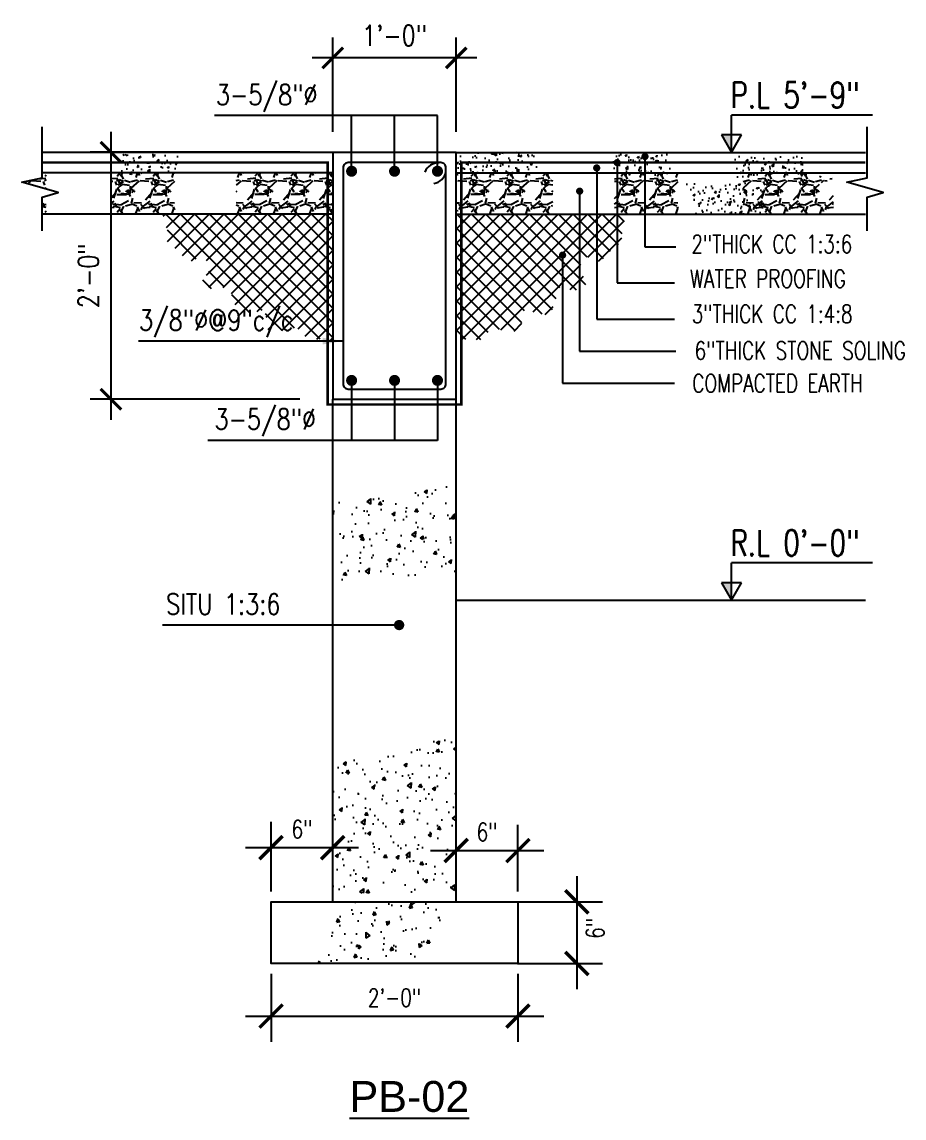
# Model space of a CAD drawing. Header units: inches. Extents: x 58342 to 61343, y 11242 to 14225.
# Drawn here: x 59290.2 to 59376, y 13309.7 to 13416.2 of the extents above; entities that cross this region are included whole.
import ezdxf

# ---------------------------------------------------------------- set-up
doc = ezdxf.new("R2010")
doc.units = ezdxf.units.IN
doc.header["$MEASUREMENT"] = 0
doc.header["$PDMODE"] = 3
doc.linetypes.add('HIDDEN2', pattern=[0.1875, 0.125, -0.0625])
for name, color, linetype in [('A-TEXT-P', 242, 'Continuous'), ('BOTT. BAR', 5, 'Continuous'), ('CC LINES', 2, 'Continuous'), ('DIM', 2, 'Continuous'), ('DOT', 2, 'Continuous'), ('HATCH', 253, 'Continuous'), ('L', 2, 'Continuous'), ('P-BEAM', 3, 'Continuous'), ('S-RBAR-GNRL', 6, 'Continuous'), ('SEC', 3, 'Continuous'), ('Steel', 4, 'Continuous'), ('TEXT2', 3, 'Continuous'), ('WALL', 3, 'Continuous')]:
    doc.layers.add(name, color=color, linetype=linetype)
doc.styles.add('1-2', font='simplex.shx', dxfattribs={"width": 0.75, "height": 1.75})
doc.styles.add('1-8', font='simplex.shx', dxfattribs={"width": 0.75, "height": 7})
doc.styles.add('16 scale', font='arial.ttf')
doc.styles.add('DIM 1_2 (A)', font='simplex.shx', dxfattribs={"width": 0.8})
doc.styles.add('DIM 3_8 (A)', font='simplex.shx', dxfattribs={"width": 0.8})
doc.dimstyles.new('1-2', dxfattribs={"dimtxt": 1.75, "dimasz": 2.25, "dimexe": 2.5, "dimexo": 1, "dimgap": 0.75, "dimtad": 1, "dimdec": 4, "dimzin": 3, "dimdsep": 46, "dimlunit": 4, "dimtxsty": '1-2', "dimblk": 'ARCHTICK', "dimcen": 0, "dimdle": 2.5, "dimclrd": 1, "dimclre": 1, "dimclrt": 2, "dimazin": 0, "dimtfac": 0.75, "dimtdec": 4, "dimtix": 1, "dimtmove": 2, "dimatfit": 3, "dimfxl": 0, "dimfrac": 1, "dimtolj": 1, "dimtzin": 1, "dimlwd": -1, "dimlwe": -1, "dimarcsym": 0})
doc.dimstyles.new('DIM 1_2 (A)', dxfattribs={"dimtxt": 2, "dimasz": 2, "dimexe": 2, "dimexo": 2, "dimgap": 1, "dimtad": 1, "dimdec": 1, "dimzin": 3, "dimdsep": 46, "dimlunit": 4, "dimtxsty": 'DIM 1_2 (A)', "dimblk": 'ARCHTICK', "dimcen": 2, "dimdle": 2, "dimclrd": 2, "dimclre": 2, "dimclrt": 3, "dimadec": 0, "dimazin": 2, "dimtfac": 1, "dimtdec": 1, "dimtofl": 0, "dimtmove": 0, "dimatfit": 3, "dimfxl": 0, "dimtolj": 1, "dimtzin": 0, "dimlwd": -1, "dimlwe": -1, "dimarcsym": 0})
pattern_1 = [(85, (113315.8287, 2955.8494), (-1.378879998, 1.157017697), [0.1875, -2.0625]), (140, (113315.8287, 2955.8494), (1.57498042, 1.084420374), [0.15, -1.65]), (34.5486, (113315.7138, 2955.9459), (0.19609867, 2.241438205), [0.159350475, -1.75285528]), (88.8158, (113316.1823, 2956.203), (-2.1792325, 1.59403441), [0.28125, -3.09375]), (38.3644, (113316.0007, 2956.3358), (0.06974754, 3.37427922), [0.23902572, -2.6292825]), (143.8158, (113316.1823, 2956.203), (0.06975017, 3.37427917), [0.225, -2.475]), (114, (113315.9171, 2956.2914), (-1.76692893, 0.34345619), [0.1875, -2.0625]), (169, (113315.9171, 2956.2914), (0.85177148, 1.71202109), [0.15, -1.65]), (63.5486, (113315.7699, 2956.32), (-0.91515904, 2.05547655), [0.159350475, -1.75285528]), (97.5, (113315.8287, 2955.84944), (0.566982963, 0.609974544), [0, -1.63, 0, -1.675, 0, -1.65625]), (127.5, (113315.8287, 2955.8494), (0.232182356, 1.162273625), [0, -0.955, 0, -1.5925, 0, -0.63125]), (167.5, (113316.22293, 2955.4552), (-0.983545418, 0.9038019045), [0, -0.625, 0, -1.95, 0, -2.5875]), (177.5, (113316.3997, 2955.2784), (-0.853974958, 1.207899517), [0, -0.8125, 0, -1.295, 0, -1.8375])]
pattern_2 = [(228.0128, (5948.7685, 3660.84816), (-27.9999938126, -31.5000046956), [0.470876, -46.616808]), (184.9697, (5948.4535, 3660.49816), (42.0000036803, 3.49996957452), [0.808038, -79.9957375]), (132.5104, (5947.6485, 3660.42816), (34.9999675142, -38.50003035855), [0.569758, -56.406112]), (267.2737, (5946.2835, 3659.55316), (3.49998606205, 70.0000010324), [0.735833, -72.847453]), (292.8337, (5946.2485, 3658.81816), (-17.50003466903, 41.9999874412), [0.7215425, -71.4328055]), (357.2737, (5946.5285, 3658.15316), (-70.0000010324, 3.49998606205), [0.735833, -72.847453]), (37.6942, (5947.2635, 3658.11816), (-45.50002570966, -34.99996641806), [0.9731015, -96.3369715]), (72.2553, (5948.0335, 3658.71316), (24.50003766947, 76.99998680934), [0.918708, -90.9521235]), (121.4296, (5948.3135, 3659.58816), (-28.0000288196, 45.4999826277), [0.738325, -73.0942555]), (175.2364, (5947.9285, 3660.21816), (38.5000033121, -3.4999703643), [0.842912, -41.3026705]), (222.3974, (5947.0885, 3660.28816), (-42.00002572876, -38.49997228705), [1.090068, -107.9168125]), (138.8141, (5949.7485, 3659.51816), (-24.5000103138, 20.9999905967), [0.3720535, -36.833454]), (171.4692, (5949.4685, 3659.76316), (45.49999399685, -7.00002768514), [0.7078295, -70.0752885]), (225, (5948.7685, 3659.8682), (-4e-16, -3.50000108), [0.4949735, -4.454772]), (203.1986, (5948.5235, 3660.28816), (17.4999990573, 7.0000046384), [0.266553, -26.3886525]), (291.8014, (5948.2785, 3660.18316), (-3.499999687, 10.5000009555), [0.3769605, -18.471117]), (30.9638, (5948.4185, 3659.83316), (10.499993078, 7.0000086924), [0.6122515, -19.7960805]), (161.5651, (5948.9435, 3660.1482), (7.00000152, -3.499994411), [0.4427185, -10.6252545]), (16.3895, (5946.2485, 3660.18316), (35.00000769444, 10.49997448436), [0.6202, -61.3999575]), (70.3462, (5946.8435, 3660.35816), (-13.9999833658, -38.5000074746), [0.5203135, -51.510928]), (293.1986, (5948.9435, 3660.84816), (-7.0000046384, 17.4999990573), [0.5331025, -26.122103]), (343.6105, (5949.1535, 3660.35816), (-35.00000769444, 10.49997448436), [0.6202, -61.3999575]), (339.444, (5946.2485, 3658.01316), (-17.500006456, 6.9999859875), [0.59808, -29.305934]), (294.7751, (5946.8085, 3657.80316), (-17.4999726624, 38.5000119764), [0.501123, -49.6112505]), (66.8014, (5948.9785, 3657.34816), (7.0000046384, 17.4999990573), [0.5331025, -26.122103]), (17.354, (5949.1885, 3657.83816), (-45.5000070668, -13.9999807579), [0.5867085, -58.083984]), (69.444, (5947.2635, 3657.34816), (-6.9999859875, -17.500006456), [0.29904, -29.604974]), (101.3099, (5948.7685, 3657.34816), (-3.4999917126, 14.000002633), [0.178465, -17.6681015]), (165.9638, (5948.7335, 3657.5232), (10.500001911, -3.499993201), [0.7215425, -13.709325]), (186.009, (5948.0335, 3657.69816), (34.9999991282, 3.4999976112), [0.668675, -66.1987305]), (303.6901, (5948.4185, 3659.5182), (-3.50000467, 6.999998452), [0.504777, -12.1146515]), (353.1572, (5948.6985, 3659.09816), (59.49999777917, -7.00002799274), [0.881279, -87.2464705]), (60.9454, (5949.5735, 3658.99316), (-14.0000000952, -24.500001346), [0.360346, -35.674359]), (90, (5949.7485, 3659.308), (-3.5, 3.5), [0.21, -3.29]), (120.2564, (5947.9635, 3657.80316), (13.9999821038, -24.5000085955), [0.486234, -48.13732]), (48.0128, (5947.7185, 3658.22316), (27.9999938126, 31.5000046956), [0.941752, -46.145932]), (0, (5948.3485, 3658.923), (3.5, 3.5), [0.91, -2.59]), (325.3048, (5949.2585, 3658.92316), (-34.9999799065, 24.5000301336), [0.553399, -54.786459]), (254.0546, (5949.7135, 3658.60816), (-3.4999996125, -14.0000004433), [0.509607, -24.970778]), (207.646, (5949.5735, 3658.11816), (-66.49998532513, -35.0000269961), [0.8297275, -82.143159]), (175.4261, (5948.8385, 3657.73316), (-45.5000019541, 3.49998180406), [0.8777965, -86.901759])]
pattern_3 = [(228.0128, (5945.85853, 3660.83846), (-27.9999938126, -31.5000046956), [0.470876, -46.616808]), (184.9697, (5945.54353, 3660.48846), (42.0000036803, 3.49996957452), [0.808038, -79.9957375]), (132.5104, (5944.73853, 3660.41846), (34.9999675142, -38.50003035855), [0.569758, -56.406112]), (267.2737, (5943.37353, 3659.54346), (3.49998606205, 70.0000010324), [0.735833, -72.847453]), (292.8337, (5943.33853, 3658.80846), (-17.50003466903, 41.9999874412), [0.7215425, -71.4328055]), (357.2737, (5943.61853, 3658.14346), (-70.0000010324, 3.49998606205), [0.735833, -72.847453]), (37.6942, (5944.35353, 3658.10846), (-45.50002570966, -34.99996641806), [0.9731015, -96.3369715]), (72.2553, (5945.12353, 3658.70346), (24.50003766947, 76.99998680934), [0.918708, -90.9521235]), (121.4296, (5945.40353, 3659.57846), (-28.0000288196, 45.4999826277), [0.738325, -73.0942555]), (175.2364, (5945.01853, 3660.20846), (38.5000033121, -3.4999703643), [0.842912, -41.3026705]), (222.3974, (5944.17853, 3660.27846), (-42.00002572876, -38.49997228705), [1.090068, -107.9168125]), (138.8141, (5946.83853, 3659.50846), (-24.5000103138, 20.9999905967), [0.3720535, -36.833454]), (171.4692, (5946.55853, 3659.75346), (45.49999399685, -7.00002768514), [0.7078295, -70.0752885]), (225, (5945.8585, 3659.8585), (-4e-16, -3.50000108), [0.4949735, -4.454772]), (203.1986, (5945.61353, 3660.27846), (17.4999990573, 7.0000046384), [0.266553, -26.3886525]), (291.8014, (5945.3685, 3660.17346), (-3.499999687, 10.5000009555), [0.3769605, -18.471117]), (30.9638, (5945.50853, 3659.82346), (10.499993078, 7.0000086924), [0.6122515, -19.7960805]), (161.5651, (5946.0335, 3660.1385), (7.00000152, -3.499994411), [0.4427185, -10.6252545]), (16.3895, (5943.33853, 3660.17346), (35.00000769444, 10.49997448436), [0.6202, -61.3999575]), (70.3462, (5943.93353, 3660.34846), (-13.9999833658, -38.5000074746), [0.5203135, -51.510928]), (293.1986, (5946.03353, 3660.83846), (-7.0000046384, 17.4999990573), [0.5331025, -26.122103]), (343.6105, (5946.24353, 3660.34846), (-35.00000769444, 10.49997448436), [0.6202, -61.3999575]), (339.444, (5943.33853, 3658.00346), (-17.500006456, 6.9999859875), [0.59808, -29.305934]), (294.7751, (5943.89853, 3657.79346), (-17.4999726624, 38.5000119764), [0.501123, -49.6112505]), (66.8014, (5946.06853, 3657.33846), (7.0000046384, 17.4999990573), [0.5331025, -26.122103]), (17.354, (5946.27853, 3657.82846), (-45.5000070668, -13.9999807579), [0.5867085, -58.083984]), (69.444, (5944.35353, 3657.33846), (-6.9999859875, -17.500006456), [0.29904, -29.604974]), (101.3099, (5945.8585, 3657.33846), (-3.4999917126, 14.000002633), [0.178465, -17.6681015]), (165.9638, (5945.8235, 3657.5135), (10.500001911, -3.499993201), [0.7215425, -13.709325]), (186.009, (5945.12353, 3657.68846), (34.9999991282, 3.4999976112), [0.668675, -66.1987305]), (303.6901, (5945.5085, 3659.5085), (-3.50000467, 6.999998452), [0.504777, -12.1146515]), (353.1572, (5945.78853, 3659.08846), (59.49999777917, -7.00002799274), [0.881279, -87.2464705]), (60.9454, (5946.66353, 3658.98346), (-14.0000000952, -24.500001346), [0.360346, -35.674359]), (90, (5946.8385, 3659.2985), (-3.5, 3.5), [0.21, -3.29]), (120.2564, (5945.05353, 3657.79346), (13.9999821038, -24.5000085955), [0.486234, -48.13732]), (48.0128, (5944.80853, 3658.21346), (27.9999938126, 31.5000046956), [0.941752, -46.145932]), (0, (5945.4385, 3658.9135), (3.5, 3.5), [0.91, -2.59]), (325.3048, (5946.34853, 3658.91346), (-34.9999799065, 24.5000301336), [0.553399, -54.786459]), (254.0546, (5946.80353, 3658.59846), (-3.4999996125, -14.0000004433), [0.509607, -24.970778]), (207.646, (5946.66353, 3658.10846), (-66.49998532513, -35.0000269961), [0.8297275, -82.143159]), (175.4261, (5945.92853, 3657.72346), (-45.5000019541, 3.49998180406), [0.8777965, -86.901759])]
pattern_4 = [(45, (5342.7543, 2959.9407), (-0.707106781, 0.707106781), []), (135, (5342.7543, 2959.9407), (-0.707106781, -0.707106781), [])]

# ---------------------------------------------------------------- blocks, each defined once
blk = doc.blocks.new('_ARCHTICK')
at = {"color": 0, "linetype": 'ByBlock', "const_width": 0.15}
blk.add_lwpolyline([(-0.5, -0.5), (0.5, 0.5)], dxfattribs=at)
blk = doc.blocks.new('*D1170')
at = {"layer": 'DEFPOINTS', "color": 0, "transparency": 16777216}
for p in [(59320.44, 13412.7), (59320.44, 13403.53), (59332.44, 13403.53)]:
    blk.add_point(p, dxfattribs=at)
at = {"layer": 'DIM', "color": 2, "transparency": 16777216}
for p, q in [((59320.44, 13405.53), (59320.44, 13414.7)), ((59332.44, 13405.53), (59332.44, 13414.7)), ((59334.44, 13412.7), (59318.44, 13412.7))]:
    blk.add_line(p, q, dxfattribs=at)
at = {"layer": 'DIM', "color": 2, "transparency": 16777216, "xscale": 2, "yscale": 2, "zscale": 2, "rotation": 180}
blk.add_blockref('_ARCHTICK', (59320.44, 13412.7), dxfattribs=at)
at = {"layer": 'DIM', "color": 2, "transparency": 16777216, "xscale": 2, "yscale": 2, "zscale": 2}
blk.add_blockref('_ARCHTICK', (59332.44, 13412.7), dxfattribs=at)
at = {"layer": 'DIM', "color": 3, "transparency": 16777216, "insert": (59326.44, 13414.89), "char_height": 2, "attachment_point": 5, "style": 'DIM 1_2 (A)'}
blk.add_mtext('\\A1;1\'-0"', dxfattribs=at)
blk = doc.blocks.new('*D1168')
at = {"layer": 'DEFPOINTS', "color": 0, "transparency": 16777216}
for p in [(59319.24, 13403.53), (59298.87, 13379.53), (59319.24, 13379.53)]:
    blk.add_point(p, dxfattribs=at)
at = {"layer": 'DIM', "color": 2, "transparency": 16777216}
for p, q in [((59298.87, 13405.53), (59298.87, 13377.53)), ((59317.24, 13403.53), (59296.87, 13403.53)), ((59317.24, 13379.53), (59296.87, 13379.53))]:
    blk.add_line(p, q, dxfattribs=at)
at = {"layer": 'DIM', "color": 2, "transparency": 16777216, "xscale": 2, "yscale": 2, "zscale": 2}
for p, rotation in [((59298.87, 13403.53), 90), ((59298.87, 13379.53), 270)]:
    blk.add_blockref('_ARCHTICK', p, dxfattribs=dict(at, rotation=rotation))
at = {"layer": 'DIM', "color": 3, "transparency": 16777216, "insert": (59296.68, 13391.53), "char_height": 2, "attachment_point": 5, "rotation": 90, "style": 'DIM 1_2 (A)'}
blk.add_mtext('\\A1;2\'-0"', dxfattribs=at)
blk = doc.blocks.new('*D1169')
at = {"layer": 'DEFPOINTS', "color": 0, "transparency": 16777216}
for p in [(59337.4, 13330.7), (59337.4, 13324.7), (59344.16, 13324.7)]:
    blk.add_point(p, dxfattribs=at)
at = {"layer": 'WALL', "color": 1, "transparency": 16777216}
for p, q in [((59344.16, 13333.2), (59344.16, 13322.2)), ((59338.4, 13330.7), (59346.66, 13330.7)), ((59338.4, 13324.7), (59346.66, 13324.7))]:
    blk.add_line(p, q, dxfattribs=at)
at = {"layer": 'WALL', "color": 1, "transparency": 16777216, "xscale": 2.25, "yscale": 2.25, "zscale": 2.25}
for p, rotation in [((59344.16, 13330.7), 90), ((59344.16, 13324.7), 270)]:
    blk.add_blockref('_ARCHTICK', p, dxfattribs=dict(at, rotation=rotation))
at = {"layer": 'WALL', "color": 2, "transparency": 16777216, "insert": (59345.95, 13328.11), "char_height": 1.75, "attachment_point": 5, "rotation": 90, "style": '1-2'}
blk.add_mtext('\\A1;6"', dxfattribs=at)
blk = doc.blocks.new('*D1171')
at = {"layer": 'DEFPOINTS', "color": 0, "transparency": 16777216}
for p in [(59338.44, 13335.68), (59332.44, 13330.7), (59338.44, 13330.7)]:
    blk.add_point(p, dxfattribs=at)
at = {"layer": 'WALL', "color": 1, "transparency": 16777216}
for p, q in [((59332.44, 13331.7), (59332.44, 13338.18)), ((59338.44, 13331.7), (59338.44, 13338.18)), ((59329.94, 13335.68), (59340.94, 13335.68))]:
    blk.add_line(p, q, dxfattribs=at)
at = {"layer": 'WALL', "color": 1, "transparency": 16777216, "xscale": 2.25, "yscale": 2.25, "zscale": 2.25, "rotation": 180}
blk.add_blockref('_ARCHTICK', (59332.44, 13335.68), dxfattribs=at)
at = {"layer": 'WALL', "color": 1, "transparency": 16777216, "xscale": 2.25, "yscale": 2.25, "zscale": 2.25}
blk.add_blockref('_ARCHTICK', (59338.44, 13335.68), dxfattribs=at)
at = {"layer": 'WALL', "color": 2, "transparency": 16777216, "insert": (59335.44, 13337.48), "char_height": 1.75, "attachment_point": 5, "style": '1-2'}
blk.add_mtext('\\A1;6"', dxfattribs=at)
blk = doc.blocks.new('*D1172')
at = {"layer": 'DEFPOINTS', "color": 0, "transparency": 16777216}
for p in [(59320.44, 13335.96), (59314.44, 13330.7), (59320.44, 13330.7)]:
    blk.add_point(p, dxfattribs=at)
at = {"layer": 'WALL', "color": 1, "transparency": 16777216}
for p, q in [((59314.44, 13331.7), (59314.44, 13338.46)), ((59320.44, 13331.7), (59320.44, 13338.46)), ((59311.94, 13335.96), (59322.94, 13335.96))]:
    blk.add_line(p, q, dxfattribs=at)
at = {"layer": 'WALL', "color": 1, "transparency": 16777216, "xscale": 2.25, "yscale": 2.25, "zscale": 2.25, "rotation": 180}
blk.add_blockref('_ARCHTICK', (59314.44, 13335.96), dxfattribs=at)
at = {"layer": 'WALL', "color": 1, "transparency": 16777216, "xscale": 2.25, "yscale": 2.25, "zscale": 2.25}
blk.add_blockref('_ARCHTICK', (59320.44, 13335.96), dxfattribs=at)
at = {"layer": 'WALL', "color": 2, "transparency": 16777216, "insert": (59317.44, 13337.75), "char_height": 1.75, "attachment_point": 5, "style": '1-2'}
blk.add_mtext('\\A1;6"', dxfattribs=at)
blk = doc.blocks.new('*D1173')
at = {"layer": 'DEFPOINTS', "color": 0, "transparency": 16777216}
for p in [(59314.44, 13324.7), (59338.44, 13324.7), (59338.44, 13319.59)]:
    blk.add_point(p, dxfattribs=at)
at = {"layer": 'WALL', "color": 1, "transparency": 16777216}
for p, q in [((59314.44, 13323.7), (59314.44, 13317.09)), ((59338.44, 13323.7), (59338.44, 13317.09)), ((59311.94, 13319.59), (59340.94, 13319.59))]:
    blk.add_line(p, q, dxfattribs=at)
at = {"layer": 'WALL', "color": 1, "transparency": 16777216, "xscale": 2.25, "yscale": 2.25, "zscale": 2.25, "rotation": 180}
blk.add_blockref('_ARCHTICK', (59314.44, 13319.59), dxfattribs=at)
at = {"layer": 'WALL', "color": 1, "transparency": 16777216, "xscale": 2.25, "yscale": 2.25, "zscale": 2.25}
blk.add_blockref('_ARCHTICK', (59338.44, 13319.59), dxfattribs=at)
at = {"layer": 'WALL', "color": 2, "transparency": 16777216, "insert": (59326.44, 13321.38), "char_height": 1.75, "attachment_point": 5, "style": '1-2'}
blk.add_mtext('\\A1;2\'-0"', dxfattribs=at)

msp = doc.modelspace()

# ---------------------------------------------------------------- hatches: boundary and pattern name
at = {"layer": 'HATCH'}
h = msp.add_hatch(dxfattribs=at)
h.set_pattern_fill('_USER', color=256, angle=45, style=0, double=1, pattern_type=0)
h.set_pattern_definition(pattern_4)
h.paths.add_polyline_path([(59304.3561278, 13394.8275664), (59304.3561278, 13395.9940526), (59303.9017887, 13397.5261945), (59319.9662169, 13397.5261945), (59319.9662169, 13385.3288593), (59319.1191363, 13385.3932565), (59318.1258885, 13385.3030453), (59316.9069383, 13386.5209946), (59316.003992, 13386.2503413), (59314.1981335, 13386.1150244), (59313.8369618, 13388.2351642), (59311.3087257, 13387.6487521), (59310.3155121, 13390.6711017), (59309.051394, 13390.0395645), (59307.6067072, 13390.8515437), (59308.3741843, 13391.909718), (59308.3741843, 13392.8363666), (59307.787276, 13393.3776925), (59306.4328907, 13392.8814722), (59305.2590741, 13394.099441)])
h.paths.add_polyline_path([(59319.9662169, 13397.5261945), (59320.4662169, 13397.5261945), (59320.4662169, 13385.2908481), (59319.9662169, 13385.3288593)])
h = msp.add_hatch(dxfattribs=at)
h.set_pattern_fill('_USER', color=256, angle=45, style=0, double=1, pattern_type=0)
h.set_pattern_definition(pattern_4)
h.paths.add_polyline_path([(59348.530431, 13394.8275664), (59348.530431, 13395.9940526), (59348.98477, 13397.5261945), (59332.9203418, 13397.5261945), (59332.9203418, 13385.3288593), (59333.7674224, 13385.3932565), (59334.7606702, 13385.3030453), (59335.9796204, 13386.5209946), (59336.8825667, 13386.2503413), (59338.6884252, 13386.1150244), (59339.0495969, 13388.2351642), (59341.577833, 13387.6487521), (59342.5710466, 13390.6711017), (59343.8351647, 13390.0395645), (59345.2798515, 13390.8515437), (59344.5123744, 13391.909718), (59344.5123744, 13392.8363666), (59345.0992827, 13393.3776925), (59346.453668, 13392.8814722), (59347.6274846, 13394.099441)])
h.paths.add_polyline_path([(59332.9203418, 13397.5261945), (59332.4203418, 13397.5261945), (59332.4203418, 13385.2908481), (59332.9203418, 13385.3288593)])
at = {"layer": 'L'}
h = msp.add_hatch(color=2, dxfattribs=at)
h.dxf.hatch_style = 1
h.paths.add_polyline_path([(59359.2080451, 13403.5261945), (59359.2080451, 13405.2194229), (59358.2304592, 13405.2194229)])
h = msp.add_hatch(color=2, dxfattribs=at)
h.dxf.hatch_style = 1
h.paths.add_polyline_path([(59359.2080451, 13360.007314), (59359.2080451, 13361.7005425), (59358.2304592, 13361.7005425)])
at = {"layer": 'WALL'}
h = msp.add_hatch(dxfattribs=at)
h.set_pattern_fill('AR-CONC', color=2, scale=0.25, angle=45, style=0)
h.set_pattern_definition(pattern_1)
h.paths.add_polyline_path([(59305.5362223, 13403.3309638), (59299.9168528, 13403.3309638), (59299.5670508, 13401.3309638), (59305.0147872, 13401.3309638)])
h = msp.add_hatch(dxfattribs=at)
h.set_pattern_fill('AR-CONC', color=2, scale=0.25, angle=45, style=0)
h.set_pattern_definition([(85, (113314.1007, 2955.9504), (-1.378879998, 1.157017697), [0.1875, -2.0625]), (140, (113314.1007, 2955.9504), (1.57498042, 1.084420374), [0.15, -1.65]), (34.5486, (113313.9857, 2956.0468), (0.19609867, 2.241438205), [0.159350475, -1.75285528]), (88.8158, (113314.4542, 2956.304), (-2.1792325, 1.59403441), [0.28125, -3.09375]), (38.3644, (113314.2726, 2956.4368), (0.06974754, 3.37427922), [0.23902572, -2.6292825]), (143.8158, (113314.4542, 2956.304), (0.06975017, 3.37427917), [0.225, -2.475]), (114, (113314.189, 2956.3924), (-1.76692893, 0.34345619), [0.1875, -2.0625]), (169, (113314.189, 2956.3924), (0.85177148, 1.71202109), [0.15, -1.65]), (63.5486, (113314.0418, 2956.421), (-0.91515904, 2.05547655), [0.159350475, -1.75285528]), (97.5, (113314.10066, 2955.9504), (0.566982963, 0.609974544), [0, -1.63, 0, -1.675, 0, -1.65625]), (127.5, (113314.1007, 2955.9504), (0.232182356, 1.162273625), [0, -0.955, 0, -1.5925, 0, -0.63125]), (167.5, (113314.4949, 2955.5562), (-0.983545418, 0.9038019045), [0, -0.625, 0, -1.95, 0, -2.5875]), (177.5, (113314.6716, 2955.3794), (-0.853974958, 1.207899517), [0, -0.8125, 0, -1.295, 0, -1.8375])])
h.paths.add_polyline_path([(59332.4346127, 13401.5358944), (59332.4346127, 13403.5358944), (59340.4860595, 13403.5358944), (59340.1657971, 13401.5358944)])
h = msp.add_hatch(dxfattribs=at)
h.set_pattern_fill('AR-CONC', color=2, scale=0.25, angle=45, style=0)
h.set_pattern_definition(pattern_1)
h.paths.add_polyline_path([(59347.3503364, 13403.3309638), (59352.9697059, 13403.3309638), (59353.3195079, 13401.3309638), (59347.8717715, 13401.3309638)])
h = msp.add_hatch(dxfattribs=at)
h.set_pattern_fill('AR-CONC', color=2, scale=0.25, angle=45, style=0)
h.set_pattern_definition([(85, (113316.7295, 2955.5416), (-1.378879998, 1.157017697), [0.1875, -2.0625]), (140, (113316.7295, 2955.5416), (1.57498042, 1.084420374), [0.15, -1.65]), (34.5486, (113316.6146, 2955.638), (0.19609867, 2.241438205), [0.159350475, -1.75285528]), (88.8158, (113317.083, 2955.8951), (-2.1792325, 1.59403441), [0.28125, -3.09375]), (38.3644, (113316.9015, 2956.028), (0.06974754, 3.37427922), [0.23902572, -2.6292825]), (143.8158, (113317.083, 2955.895), (0.06975017, 3.37427917), [0.225, -2.475]), (114, (113316.8179, 2955.9835), (-1.76692893, 0.34345619), [0.1875, -2.0625]), (169, (113316.818, 2955.9835), (0.85177148, 1.71202109), [0.15, -1.65]), (63.5486, (113316.6707, 2956.0121), (-0.91515904, 2.05547655), [0.159350475, -1.75285528]), (97.5, (113316.72954, 2955.5416), (0.566982963, 0.609974544), [0, -1.63, 0, -1.675, 0, -1.65625]), (127.5, (113316.7295, 2955.5416), (0.232182356, 1.162273625), [0, -0.955, 0, -1.5925, 0, -0.63125]), (167.5, (113317.12375, 2955.14736), (-0.983545418, 0.9038019045), [0, -0.625, 0, -1.95, 0, -2.5875]), (177.5, (113317.3005, 2954.9706), (-0.853974958, 1.207899517), [0, -0.8125, 0, -1.295, 0, -1.8375])])
h.paths.add_polyline_path([(59359.6307589, 13401.1270359), (59359.0502834, 13403.1270359), (59366.3553259, 13403.1270359), (59366.0350635, 13401.1270359)])
h = msp.add_hatch(dxfattribs=at)
h.set_pattern_fill('GRAVEL', color=2, scale=3.5, style=0)
h.set_pattern_definition(pattern_3)
h.paths.add_polyline_path([(59290.2195537, 13400.6158012), (59292.5635519, 13399.9611244), (59292.5635519, 13401.5261945), (59292.1772695, 13401.5261945), (59292.1772695, 13401.0582357)])
h.paths.add_polyline_path([(59292.1772695, 13399.1762683), (59292.1772695, 13397.5261945), (59292.5635519, 13397.5261945), (59292.5635519, 13399.2887925)])
h = msp.add_hatch(dxfattribs=at)
h.set_pattern_fill('GRAVEL', color=2, scale=3.5, style=0)
h.set_pattern_definition(pattern_3)
h.paths.add_polyline_path([(59305.0557127, 13397.5261945), (59305.0557127, 13401.5261945), (59298.8884536, 13401.5261945), (59298.8884536, 13397.5261945)])
h = msp.add_hatch(dxfattribs=at)
h.set_pattern_fill('GRAVEL', color=2, scale=3.5, style=0)
h.set_pattern_definition(pattern_2)
h.paths.add_polyline_path([(59320.3947617, 13397.5358944), (59320.3947617, 13401.5358944), (59311.0463621, 13401.5358944), (59311.0463621, 13397.5358944)])
h = msp.add_hatch(dxfattribs=at)
h.set_pattern_fill('GRAVEL', color=2, scale=3.5, style=0)
h.set_pattern_definition(pattern_2)
h.paths.add_polyline_path([(59332.491797, 13397.5358944), (59332.491797, 13401.5358944), (59341.8401966, 13401.5358944), (59341.8401966, 13397.5358944)])
h = msp.add_hatch(dxfattribs=at)
h.set_pattern_fill('GRAVEL', color=2, scale=3.5, style=0)
h.set_pattern_definition(pattern_3)
h.paths.add_polyline_path([(59347.830846, 13397.5261945), (59347.830846, 13401.5261945), (59353.9981051, 13401.5261945), (59353.9981051, 13397.5261945)])
h = msp.add_hatch(dxfattribs=at)
h.set_pattern_fill('GRAVEL', color=2, scale=3.5, style=0)
h.set_pattern_definition(pattern_3)
h.paths.add_polyline_path([(59367.1674542, 13401.4527761), (59367.492321, 13401.5261945), (59360.3230068, 13401.5261945), (59360.3230068, 13397.5261945), (59369.1034719, 13397.5261945), (59369.1034719, 13400.0132433), (59367.5388993, 13400.4690038), (59369.114321, 13400.9090178)])
h = msp.add_hatch(dxfattribs=at)
h.set_pattern_fill('AR-CONC', color=2, scale=0.25, angle=45, style=0)
h.set_pattern_definition([(85, (113311.5125, 2955.9407), (-1.378879998, 1.157017697), [0.1875, -2.0625]), (140, (113311.5125, 2955.9407), (1.57498042, 1.084420374), [0.15, -1.65]), (34.5486, (113311.3976, 2956.0371), (0.19609867, 2.241438205), [0.159350475, -1.75285528]), (88.8158, (113311.866, 2956.2943), (-2.1792325, 1.59403441), [0.28125, -3.09375]), (38.3644, (113311.6845, 2956.427), (0.06974754, 3.37427922), [0.23902572, -2.6292825]), (143.8158, (113311.866, 2956.2943), (0.06975017, 3.37427917), [0.225, -2.475]), (114, (113311.601, 2956.3827), (-1.76692893, 0.34345619), [0.1875, -2.0625]), (169, (113311.601, 2956.3827), (0.85177148, 1.71202109), [0.15, -1.65]), (63.5486, (113311.4537, 2956.4113), (-0.91515904, 2.05547655), [0.159350475, -1.75285528]), (97.5, (113311.51254, 2955.9407), (0.566982963, 0.609974544), [0, -1.63, 0, -1.675, 0, -1.65625]), (127.5, (113311.5125, 2955.9407), (0.232182356, 1.162273625), [0, -0.955, 0, -1.5925, 0, -0.63125]), (167.5, (113311.90676, 2955.5465), (-0.983545418, 0.9038019045), [0, -0.625, 0, -1.95, 0, -2.5875]), (177.5, (113312.0835, 2955.3697), (-0.853974958, 1.207899517), [0, -0.8125, 0, -1.295, 0, -1.8375])])
h.paths.add_polyline_path([(59360.6579406, 13400.5261945), (59360.177547, 13397.5261945), (59355.5747181, 13397.5261945), (59354.7040049, 13400.5261945)])
h.paths.add_polyline_path([(59360.6579406, 13400.5261945), (59362.0478473, 13400.5261945), (59362.9185605, 13397.5261945), (59360.177547, 13397.5261945)])
h = msp.add_hatch(dxfattribs=at)
h.set_pattern_fill('AR-CONC', color=2, scale=0.5, angle=45, style=0, double=1)
h.set_pattern_definition([(85, (112706.548, 3675.4846), (-2.75776, 2.3140354), [0.375, -4.125]), (140, (112706.548, 3675.4846), (3.14996084, 2.16884075), [0.3, -3.3]), (34.5486, (112706.3182, 3675.6774), (0.39219734, 4.4828764), [0.31870095, -3.50571056]), (88.8158, (112707.255, 3676.1917), (-4.358465, 3.18806883), [0.5625, -6.1875]), (38.3644, (112706.892, 3676.4574), (0.13949507, 6.74855845), [0.47805144, -5.258565]), (143.8158, (112707.255, 3676.1917), (0.13950034, 6.74855834), [0.45, -4.95]), (114, (112706.7248, 3676.3685), (-3.53385786, 0.68691238), [0.375, -4.125]), (169, (112706.7248, 3676.3685), (1.70354297, 3.42404218), [0.3, -3.3]), (63.5486, (112706.4303, 3676.4257), (-1.83031809, 4.1109531), [0.31870095, -3.50571056]), (97.5, (112706.548, 3675.4846), (1.133965927, 1.219949088), [0, -3.26, 0, -3.35, 0, -3.3125]), (127.5, (112706.548, 3675.4846), (0.46436471, 2.32454725), [0, -1.91, 0, -3.185, 0, -1.2625]), (167.5, (112707.3365, 3674.6962), (-1.967090837, 1.80760381), [0, -1.25, 0, -3.9, 0, -5.175]), (177.5, (112707.69, 3674.3426), (-1.70794992, 2.41579903), [0, -1.625, 0, -2.59, 0, -3.675])])
h.paths.add_polyline_path([(59320.4432794, 13369.6328), (59320.4432794, 13369.7258249), (59320.4432794, 13361.925178), (59320.4432794, 13362.018203)])
h.paths.add_polyline_path([(59320.8182794, 13361.9510189), (59320.4432794, 13361.925178), (59320.4432794, 13369.7258249), (59320.8182794, 13369.774922)])
h.paths.add_polyline_path([(59320.8182794, 13369.774922), (59323.4432794, 13370.1186016), (59323.4432794, 13362.1319049), (59320.8182794, 13361.9510189)])
h.paths.add_polyline_path([(59323.4432794, 13370.1186016), (59326.2682794, 13370.4884664), (59326.2682794, 13362.3265727), (59323.4432794, 13362.1319049)])
h.paths.add_polyline_path([(59326.6432794, 13362.3524135), (59326.2682794, 13362.3265727), (59326.2682794, 13370.4884664), (59326.6432794, 13370.5375634)])
h.paths.add_polyline_path([(59326.6432794, 13370.5375634), (59332.4432794, 13371.2969317), (59332.4432794, 13362.7520854), (59326.6432794, 13362.3524135)])
h = msp.add_hatch(dxfattribs=at)
h.set_pattern_fill('AR-CONC', color=2, scale=0.5, angle=45, style=0, double=1)
h.set_pattern_definition([(85, (112706.548, 3671.3385), (-2.75776, 2.3140354), [0.375, -4.125]), (140, (112706.548, 3671.3385), (3.14996084, 2.16884075), [0.3, -3.3]), (34.5486, (112706.3182, 3671.5313), (0.39219734, 4.4828764), [0.31870095, -3.50571056]), (88.8158, (112707.255, 3672.0456), (-4.358465, 3.18806883), [0.5625, -6.1875]), (38.3644, (112706.892, 3672.311), (0.13949507, 6.74855845), [0.47805144, -5.258565]), (143.8158, (112707.255, 3672.0456), (0.13950034, 6.74855834), [0.45, -4.95]), (114, (112706.7248, 3672.2223), (-3.53385786, 0.68691238), [0.375, -4.125]), (169, (112706.7248, 3672.2223), (1.70354297, 3.42404218), [0.3, -3.3]), (63.5486, (112706.4303, 3672.2796), (-1.83031809, 4.1109531), [0.31870095, -3.50571056]), (97.5, (112706.548, 3671.3385), (1.133965927, 1.219949088), [0, -3.26, 0, -3.35, 0, -3.3125]), (127.5, (112706.548, 3671.3385), (0.46436471, 2.32454725), [0, -1.91, 0, -3.185, 0, -1.2625]), (167.5, (112707.3365, 3670.55), (-1.967090837, 1.80760381), [0, -1.25, 0, -3.9, 0, -5.175]), (177.5, (112707.69, 3670.1965), (-1.70794992, 2.41579903), [0, -1.625, 0, -2.59, 0, -3.675])])
h.paths.add_polyline_path([(59320.4726819, 13344.0111831), (59320.4432794, 13343.9814766), (59320.4432794, 13331.5261945), (59320.4726819, 13332.2779375)])
h.paths.add_polyline_path([(59320.4432794, 13343.9814766), (59320.8182794, 13344.0717312), (59320.8182794, 13331.5261945), (59320.4432794, 13331.5261945)])
h.paths.add_polyline_path([(59320.8182794, 13344.0717312), (59323.4432794, 13344.7035131), (59323.4432794, 13331.5261945), (59320.8182794, 13331.5261945)])
h.paths.add_polyline_path([(59323.4432794, 13344.7035131), (59326.2682794, 13345.3834308), (59326.2682794, 13331.5261945), (59323.4432794, 13331.5261945)])
h.paths.add_polyline_path([(59326.2682794, 13345.3834308), (59326.6432794, 13345.4736853), (59326.6432794, 13331.5261945), (59326.2682794, 13331.5261945)])
h.paths.add_polyline_path([(59326.6432794, 13345.4736853), (59332.4432794, 13346.8696225), (59332.4432794, 13331.5261945), (59326.6432794, 13331.5261945)])
h = msp.add_hatch(dxfattribs=at)
h.set_pattern_fill('AR-CONC', color=2, scale=0.5, angle=45, style=0, double=1)
h.set_pattern_definition([(95, (5530.2556, 2969.604), (2.75776, 2.3140354), [0.375, -4.125]), (40, (5530.2556, 2969.604), (-3.14996084, 2.16884075), [0.3, -3.3]), (145.4514, (5530.4854, 2969.797), (-0.39219734, 4.48287641), [0.31870095, -3.50571056]), (91.1842, (5529.5485, 2970.311), (4.358465, 3.18806883), [0.5625, -6.1875]), (141.6356, (5529.9117, 2970.577), (-0.13949507, 6.74855845), [0.47805144, -5.258565]), (36.1842, (5529.5485, 2970.311), (-0.13950034, 6.74855834), [0.45, -4.95]), (66, (5530.0788, 2970.488), (3.53385786, 0.68691238), [0.375, -4.125]), (11, (5530.079, 2970.488), (-1.70354297, 3.42404218), [0.3, -3.3]), (116.4514, (5530.3733, 2970.5452), (1.83031809, 4.1109531), [0.31870095, -3.50571056]), (82.5, (5530.2556, 2969.6041), (-1.133965927, 1.219949088), [0, -3.26, 0, -3.35, 0, -3.3125]), (52.5, (5530.2556, 2969.6041), (-0.46436471, 2.32454725), [0, -1.91, 0, -3.185, 0, -1.2625]), (12.5, (5529.4672, 2968.8157), (1.967090837, 1.80760381), [0, -1.25, 0, -3.9, 0, -5.175]), (2.5, (5529.1136, 2968.4621), (1.70794992, 2.41579903), [0, -1.625, 0, -2.59, 0, -3.675])])
h.paths.add_polyline_path([(59321.58174, 13330.7049396), (59318.8661623, 13324.7049396), (59328.8019478, 13324.7049396), (59332.1613766, 13330.7049396)])

# ---------------------------------------------------------------- linework, layer by layer
msp.add_line((59320.4432794, 13403.5261945), (59320.4432794, 13379.5261945))
at = {"layer": 'BOTT. BAR'}
msp.add_lwpolyline([(59321.9432794, 13380.5261945), (59330.9432794, 13380.5261945, 0.4142135624), (59331.4432794, 13381.0261945), (59331.4432794, 13402.0261945, 0.4142135624), (59330.9432794, 13402.5261945), (59321.9432794, 13402.5261945, 0.4142135624), (59321.4432794, 13402.0261945), (59321.4432794, 13381.0261945, 0.4142135624)], format="xyb", close=True, dxfattribs=at)
for centre, start, end in [((59330.6995345, 13401.0721078), 86.582345838, 157.630814298), ((59330.0355187, 13401.9070292), 279.359881933, 350.408350392)]:
    msp.add_arc(centre, 1.4277197, start, end, dxfattribs=at)
at = {"layer": 'CC LINES', "color": 4}
for p, q in [((59320.4432794, 13330.7049396), (59320.4432794, 13379.5261945)), ((59332.4432794, 13330.7049396), (59332.4432794, 13379.5261945))]:
    msp.add_line(p, q, dxfattribs=at)
at = {"layer": 'DOT', "const_width": 0.536}
for points in [[(59322.5371359, 13401.6883117, -1), (59322.0011359, 13401.6883117, -1)], [(59326.1752794, 13401.6883117, 1), (59326.7112794, 13401.6883117, 1)], [(59330.3494228, 13401.6883117, 1), (59330.8854228, 13401.6883117, 1)], [(59322.5371359, 13381.3640773, 1), (59322.0011359, 13381.3640773, 1)], [(59326.1752794, 13381.3640773, -1), (59326.7112794, 13381.3640773, -1)], [(59330.3494228, 13381.3640773, -1), (59330.8854228, 13381.3640773, -1)]]:
    msp.add_lwpolyline(points, format="xyb", close=True, dxfattribs=at)
at = {"layer": 'L', "color": 2}
for p, q in [((59359.2080451, 13403.5261945), (59359.2080451, 13407.151305)), ((59372.9084754, 13407.151305), (59359.2080451, 13407.151305)), ((59360.185631, 13405.2194229), (59358.2304592, 13405.2194229)), ((59359.2080451, 13360.007314), (59359.2080451, 13363.6324245)), ((59372.9084754, 13363.6324245), (59359.2080451, 13363.6324245)), ((59360.185631, 13361.7005425), (59358.2304592, 13361.7005425))]:
    msp.add_line(p, q, dxfattribs=at)
for points in [[(59358.2304592, 13405.2194229), (59359.2080451, 13403.5261945), (59360.185631, 13405.2194229)], [(59358.2304592, 13361.7005425), (59359.2080451, 13360.007314), (59360.185631, 13361.7005425)]]:
    msp.add_lwpolyline(points, dxfattribs=at)
at = {"layer": 'P-BEAM', "linetype": 'ByBlock', "ltscale": 8}
msp.add_lwpolyline([(59320.4432794, 13379.5261945), (59332.4432794, 13379.5261945), (59332.4432794, 13403.5261945), (59320.4432794, 13403.5261945)], close=True, dxfattribs=at)
at = {"layer": 'S-RBAR-GNRL', "linetype": 'HIDDEN2', "ltscale": 20, "const_width": 0.25}
for points in [[(59332.9432794, 13402.5437007), (59332.9432794, 13379.0261945), (59319.9432794, 13379.0261945), (59319.9432794, 13402.5437007), (59292.1772695, 13402.5437007)], [(59319.9432794, 13402.5437007), (59319.9432794, 13379.0261945), (59332.9432794, 13379.0261945), (59332.9432794, 13402.5437007), (59372.2162405, 13402.5437007)]]:
    msp.add_lwpolyline(points, dxfattribs=at)
at = {"layer": 'SEC', "color": 2}
for p, q in [((59330.6174228, 13407.106062), (59308.9421583, 13407.106062)), ((59322.2691359, 13401.6883117), (59322.2691359, 13407.106062)), ((59326.4432794, 13401.6883117), (59326.4432794, 13407.106062)), ((59330.6174228, 13401.6883117), (59330.6174228, 13407.106062)), ((59322.2691359, 13381.3640773), (59322.2691359, 13375.5183912)), ((59326.4432794, 13381.3640773), (59326.4432794, 13375.5183912)), ((59330.6174228, 13381.3640773), (59330.6174228, 13375.5183912)), ((59330.6174228, 13375.5183912), (59308.3067005, 13375.5183912))]:
    msp.add_line(p, q, dxfattribs=at)
at = {"layer": 'Steel', "color": 1, "const_width": 0.35}
for points in [[(59350.6131963, 13403.1238125, 1), (59350.9631963, 13403.1238125, 1)], [(59345.9219163, 13402.0073206, 1), (59346.2719163, 13402.0073206, 1)], [(59347.9090133, 13402.5261945, 1), (59348.2590133, 13402.5261945, 1)], [(59344.2631613, 13399.7509244, 1), (59344.6131613, 13399.7509244, 1)], [(59342.6044063, 13393.5397133, 1), (59342.9544063, 13393.5397133, 1)]]:
    msp.add_lwpolyline(points, format="xyb", close=True, dxfattribs=at)
at = {"layer": 'WALL', "color": 3}
for p, q in [((59320.4432794, 13403.5261945), (59292.1772695, 13403.5261945)), ((59332.4432794, 13403.5261945), (59372.2118689, 13403.5261945)), ((59320.4432794, 13401.5261945), (59292.1772695, 13401.5261945)), ((59332.4432794, 13401.5261945), (59372.2118689, 13401.5261945)), ((59320.4432794, 13397.5261945), (59292.1772695, 13397.5261945)), ((59332.4432794, 13397.5261945), (59372.2118689, 13397.5261945)), ((59332.4432794, 13360.007314), (59372.2118689, 13360.007314))]:
    msp.add_line(p, q, dxfattribs=at)
at = {"layer": 'WALL', "color": 1}
for p, q in [((59346.0969163, 13402.3510503), (59346.0969163, 13387.3226962)), ((59348.0840133, 13402.5261945), (59348.0840133, 13390.8362014)), ((59350.7881963, 13403.1238125), (59350.7881963, 13394.3374834)), ((59344.4381613, 13399.7509244), (59344.4381613, 13384.2214724)), ((59342.7794063, 13393.7147133), (59342.7794063, 13381.0940577)), ((59350.7881963, 13394.3374834), (59353.7868974, 13394.3374834)), ((59348.0840133, 13390.8362014), (59353.661322, 13390.8362014)), ((59346.0969163, 13387.3226962), (59353.661322, 13387.3226962)), ((59344.4381613, 13384.2214724), (59353.7868974, 13384.2214724)), ((59342.7794063, 13381.0940577), (59353.661322, 13381.0940577))]:
    msp.add_line(p, q, dxfattribs=at)
for points in [[(59292.1772695, 13395.9098414), (59292.1772695, 13399.1762683), (59293.7418421, 13399.6320289), (59290.2195537, 13400.6158012), (59292.1772695, 13401.0582357), (59292.1772695, 13405.9941533)], [(59372.3837741, 13395.9098414), (59372.3837741, 13399.1762683), (59373.9483467, 13399.6320289), (59370.4260583, 13400.6158012), (59372.3837741, 13401.0582357), (59372.3837741, 13405.9941533)]]:
    msp.add_lwpolyline(points, dxfattribs=at)
at = {"layer": 'WALL', "color": 3}
msp.add_lwpolyline([(59338.4432794, 13324.7049396), (59314.4432794, 13324.7049396), (59314.4432794, 13330.7049396), (59338.4432794, 13330.7049396)], close=True, dxfattribs=at)

# ---------------------------------------------------------------- texts
at = {"layer": 'A-TEXT-P', "color": 4, "insert": (59322.0654445, 13313.2806932), "char_height": 3, "width": 863.781156634, "attachment_point": 1, "style": '16 scale'}
msp.add_mtext('\\A1;{\\LPB-02}', dxfattribs=at)
at = {"layer": 'L', "color": 2, "attachment_point": 5}
for s, insert, char_height, style in [('\\A1;P.L 5\'-9"', (59365.3606462, 13409.0945827), 2.5, '1-2'), ('\\A1;2"THICK CC 1:3:6', (59363.1196554, 13394.6167207), 1.75, '1-8'), ('\\A1;WATER PROOFING', (59362.7446554, 13391.2397686), 1.75, '1-8'), ('\\A1;3"THICK CC 1:4:8', (59363.1509054, 13387.8236354), 1.75, '1-8'), ('\\A1;6"THICK STONE SOLING', (59365.8794686, 13384.2668284), 1.75, '1-8'), ('\\A1;COMPACTED EARTH', (59363.6821554, 13381.08379), 1.75, '1-8'), ('\\A1;R.L 0\'-0"', (59365.3606462, 13365.5757022), 2.5, '1-2')]:
    msp.add_mtext(s, dxfattribs=dict(at, insert=insert, char_height=char_height, style=style))
at = {"layer": 'TEXT2', "style": 'DIM 3_8 (A)', "width": 0.8}
for s, p in [('3-5/8"%%C', (59309.0865899, 13408.1269293)), ('3/8"%%C@9"c/c', (59301.6049605, 13386.2248869)), ('3-5/8"%%C', (59308.9447065, 13376.5988609)), ('SITU 1:3:6 ', (59304.2387956, 13358.6283455))]:
    msp.add_text(s, height=2, dxfattribs=at).set_placement(p)

# ---------------------------------------------------------------- dimensions: what is measured, and where the dimension line sits
at = {"layer": 'DIM'}
dim = msp.add_linear_dim(base=(59320.4432794, 13412.6968572), p1=(59332.4432794, 13403.5261945), p2=(59320.4432794, 13403.5261945), dimstyle='DIM 1_2 (A)', dxfattribs=at)
dim.commit()
dim.dimension.update_dxf_attribs({"geometry": '*D1170', "text_midpoint": (59326.4432794, 13414.8873334)})
dim = msp.add_linear_dim(base=(59298.8674478, 13379.5261945), p1=(59319.2384944, 13403.5261945), p2=(59319.2384944, 13379.5261945), angle=90, dimstyle='DIM 1_2 (A)', dxfattribs=at)
dim.commit()
dim.dimension.update_dxf_attribs({"geometry": '*D1168', "text_midpoint": (59296.6769716, 13391.5261945)})
at = {"layer": 'WALL'}
for base, p1, p2, picture, middle in [((59320.4432794, 13335.9578697), (59314.4432794, 13330.7049396), (59320.4432794, 13330.7049396), '*D1172', (59317.4432794, 13337.7495364)), ((59338.4432794, 13335.6849231), (59332.4432794, 13330.7049396), (59338.4432794, 13330.7049396), '*D1171', (59335.4432794, 13337.4765898)), ((59338.4432794, 13319.5898284), (59314.4432794, 13324.7049396), (59338.4432794, 13324.7049396), '*D1173', (59326.4432794, 13321.381495))]:
    dim = msp.add_linear_dim(base=base, p1=p1, p2=p2, dimstyle='1-2', dxfattribs=at)
    dim.commit()
    dim.dimension.update_dxf_attribs({"geometry": picture, "text_midpoint": middle})
dim = msp.add_linear_dim(base=(59344.1562694, 13324.7049396), p1=(59337.3980217, 13330.7049396), p2=(59337.3980217, 13324.7049396), angle=90, dimstyle='1-2', dxfattribs=at)
dim.commit()
dim.dimension.update_dxf_attribs({"geometry": '*D1169', "text_midpoint": (59345.947936, 13328.1105125), "dimtype": 160})

# ---------------------------------------------------------------- leaders
at = {"layer": 'DIM'}
for points, override in [([(59321.4432794, 13385.1872347), (59301.5373648, 13385.1872347)], {"dimasz": 2}), ([(59326.8878446, 13357.5906933), (59303.8735244, 13357.5906933)], {"dimasz": 1, "dimldrblk": 'Dot'})]:
    msp.add_leader(points, dimstyle='DIM 1_2 (A)', override=override, dxfattribs=at)

doc.saveas('drawing.dxf')
